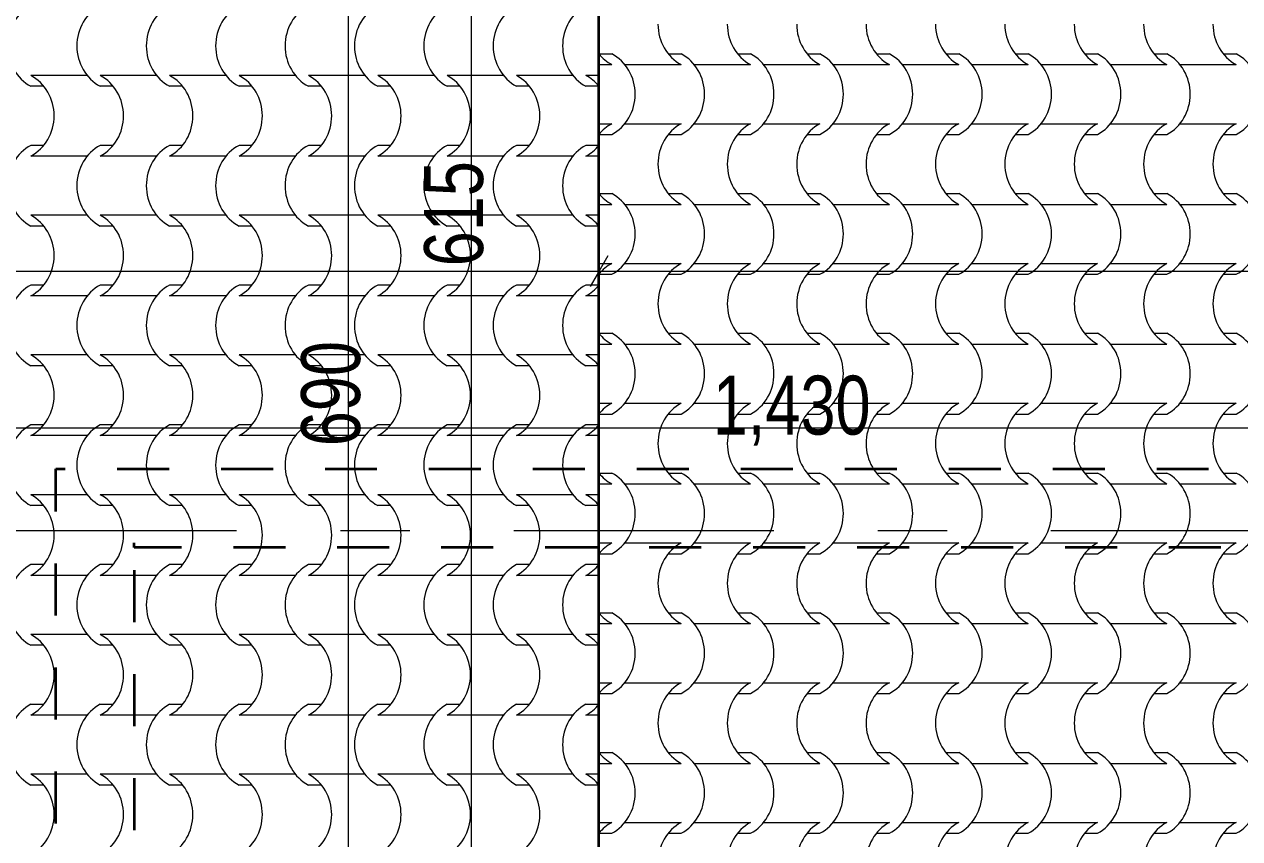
# Model space of a CAD drawing. Header units: millimetres. Extents: x -22688 to 165477, y -34508 to 218425.
# Drawn here: x 59903 to 62378, y 95568 to 97226 of the extents above; entities that cross this region are included whole.
import ezdxf

# ---------------------------------------------------------------- set-up
doc = ezdxf.new("R2010")
doc.units = ezdxf.units.MM
doc.header["$MEASUREMENT"] = 0
doc.set_wipeout_variables(frame=1)
for name, pattern in [('- Двойно прекъснати линии', [1093.611073, 529.166651, -211.666656, 141.111112, -211.666656]), ('- Прекъснати линия', [211.666667, 105.833333, -105.833333]), ('Wipeout_Contour', [1000, 0, -1000])]:
    doc.linetypes.add(name, pattern=pattern)
for name, color, linetype, lineweight in [('1', 8, 'Continuous', 13), ('102', 254, 'Continuous', 15), ('41', 7, 'Continuous', 35), ('85', 252, 'Continuous', 20), ('GROMOBRAN', 5, 'Continuous', 35)]:
    doc.layers.add(name, color=color, linetype=linetype, lineweight=lineweight)
doc.layers.add('65', color=7, linetype='Continuous', lineweight=20, true_color=0x4e4e4e)
doc.styles.add('GENERATED_STYLE_6', font='Cambria Math.ttf')

# ---------------------------------------------------------------- blocks, each defined once
blk = doc.blocks.new('*X785')
at = {"layer": '102', "color": 254, "linetype": 'Continuous', "lineweight": 15}
for p, q in [((186.387, 178.519), (185.241, 178.519)), ((187.533, 178.519), (186.387, 178.519)), ((189.212, 178.519), (188.067, 178.519)), ((190.358, 178.519), (189.212, 178.519)), ((192.038, 178.519), (190.892, 178.519)), ((193.184, 178.519), (192.038, 178.519)), ((194.863, 178.519), (193.717, 178.519)), ((196.009, 178.519), (194.863, 178.519)), ((197.689, 178.519), (196.543, 178.519)), ((198.835, 178.519), (197.689, 178.519)), ((200.514, 178.519), (199.368, 178.519)), ((201.66, 178.519), (200.514, 178.519)), ((203.339, 178.519), (202.194, 178.519)), ((204.485, 178.519), (203.339, 178.519)), ((206.165, 178.519), (205.019, 178.519)), ((207.311, 178.519), (206.165, 178.519)), ((208.371, 178.519), (207.844, 178.519)), ((185.768, 178.079), (185.241, 178.079)), ((188.593, 178.079), (188.067, 178.079)), ((191.419, 178.079), (190.892, 178.079)), ((194.244, 178.079), (193.717, 178.079)), ((197.07, 178.079), (196.543, 178.079)), ((199.895, 178.079), (199.368, 178.079)), ((202.72, 178.079), (202.194, 178.079)), ((205.546, 178.079), (205.019, 178.079)), ((208.371, 178.079), (207.844, 178.079)), ((185.768, 175.675), (185.241, 175.675)), ((186.387, 175.235), (185.241, 175.235)), ((187.533, 175.235), (186.387, 175.235)), ((188.593, 175.675), (188.067, 175.675)), ((189.212, 175.235), (188.067, 175.235)), ((190.358, 175.235), (189.212, 175.235)), ((191.419, 175.675), (190.892, 175.675)), ((192.038, 175.235), (190.892, 175.235)), ((193.184, 175.235), (192.038, 175.235)), ((194.244, 175.675), (193.717, 175.675)), ((194.863, 175.235), (193.717, 175.235)), ((196.009, 175.235), (194.863, 175.235)), ((197.07, 175.675), (196.543, 175.675)), ((197.689, 175.235), (196.543, 175.235)), ((198.835, 175.235), (197.689, 175.235)), ((199.895, 175.675), (199.368, 175.675)), ((200.514, 175.235), (199.368, 175.235)), ((201.66, 175.235), (200.514, 175.235)), ((202.72, 175.675), (202.194, 175.675)), ((203.339, 175.235), (202.194, 175.235)), ((204.485, 175.235), (203.339, 175.235)), ((205.546, 175.675), (205.019, 175.675)), ((206.165, 175.235), (205.019, 175.235)), ((207.311, 175.235), (206.165, 175.235)), ((208.371, 175.675), (207.844, 175.675)), ((208.371, 175.235), (207.844, 175.235)), ((186.387, 172.83), (185.241, 172.83)), ((187.533, 172.83), (186.387, 172.83)), ((189.212, 172.83), (188.067, 172.83)), ((190.358, 172.83), (189.212, 172.83)), ((192.038, 172.83), (190.892, 172.83)), ((193.184, 172.83), (192.038, 172.83)), ((194.863, 172.83), (193.717, 172.83)), ((196.009, 172.83), (194.863, 172.83)), ((197.689, 172.83), (196.543, 172.83)), ((198.835, 172.83), (197.689, 172.83)), ((200.514, 172.83), (199.368, 172.83)), ((201.66, 172.83), (200.514, 172.83)), ((203.339, 172.83), (202.194, 172.83)), ((204.485, 172.83), (203.339, 172.83)), ((206.165, 172.83), (205.019, 172.83)), ((207.311, 172.83), (206.165, 172.83)), ((208.371, 172.83), (207.844, 172.83)), ((185.768, 172.39), (185.241, 172.39)), ((188.593, 172.39), (188.067, 172.39)), ((191.419, 172.39), (190.892, 172.39)), ((194.244, 172.39), (193.717, 172.39)), ((197.07, 172.39), (196.543, 172.39)), ((199.895, 172.39), (199.368, 172.39)), ((202.72, 172.39), (202.194, 172.39)), ((205.546, 172.39), (205.019, 172.39)), ((208.371, 172.39), (207.844, 172.39)), ((185.768, 169.985), (185.241, 169.985)), ((188.593, 169.985), (188.067, 169.985)), ((191.419, 169.985), (190.892, 169.985)), ((194.244, 169.985), (193.717, 169.985)), ((197.07, 169.985), (196.543, 169.985)), ((199.895, 169.985), (199.368, 169.985)), ((202.72, 169.985), (202.194, 169.985)), ((205.546, 169.985), (205.019, 169.985)), ((208.371, 169.985), (207.844, 169.985)), ((186.387, 169.545), (185.241, 169.545)), ((187.533, 169.545), (186.387, 169.545)), ((189.212, 169.545), (188.067, 169.545)), ((190.358, 169.545), (189.212, 169.545)), ((192.038, 169.545), (190.892, 169.545)), ((193.184, 169.545), (192.038, 169.545)), ((194.863, 169.545), (193.717, 169.545)), ((196.009, 169.545), (194.863, 169.545)), ((197.689, 169.545), (196.543, 169.545)), ((198.835, 169.545), (197.689, 169.545)), ((200.514, 169.545), (199.368, 169.545)), ((201.66, 169.545), (200.514, 169.545)), ((203.339, 169.545), (202.194, 169.545)), ((204.485, 169.545), (203.339, 169.545)), ((206.165, 169.545), (205.019, 169.545)), ((207.311, 169.545), (206.165, 169.545)), ((208.371, 169.545), (207.844, 169.545)), ((186.387, 167.14), (185.241, 167.14)), ((187.533, 167.14), (186.387, 167.14)), ((189.212, 167.14), (188.067, 167.14)), ((190.358, 167.14), (189.212, 167.14)), ((192.038, 167.14), (190.892, 167.14)), ((193.184, 167.14), (192.038, 167.14)), ((194.863, 167.14), (193.717, 167.14)), ((196.009, 167.14), (194.863, 167.14)), ((197.689, 167.14), (196.543, 167.14)), ((198.835, 167.14), (197.689, 167.14)), ((200.514, 167.14), (199.368, 167.14)), ((201.66, 167.14), (200.514, 167.14)), ((203.339, 167.14), (202.194, 167.14)), ((204.485, 167.14), (203.339, 167.14)), ((206.165, 167.14), (205.019, 167.14)), ((207.311, 167.14), (206.165, 167.14)), ((208.371, 167.14), (207.844, 167.14)), ((185.768, 166.7), (185.241, 166.7)), ((188.593, 166.7), (188.067, 166.7)), ((191.419, 166.7), (190.892, 166.7)), ((194.244, 166.7), (193.717, 166.7)), ((197.07, 166.7), (196.543, 166.7)), ((199.895, 166.7), (199.368, 166.7)), ((202.72, 166.7), (202.194, 166.7)), ((205.546, 166.7), (205.019, 166.7)), ((208.371, 166.7), (207.844, 166.7)), ((185.768, 164.295), (185.241, 164.295)), ((186.387, 163.855), (185.241, 163.855)), ((187.533, 163.855), (186.387, 163.855)), ((188.593, 164.295), (188.067, 164.295)), ((189.212, 163.855), (188.067, 163.855)), ((190.358, 163.855), (189.212, 163.855)), ((191.419, 164.295), (190.892, 164.295)), ((192.038, 163.855), (190.892, 163.855)), ((193.184, 163.855), (192.038, 163.855)), ((194.244, 164.295), (193.717, 164.295)), ((194.863, 163.855), (193.717, 163.855)), ((196.009, 163.855), (194.863, 163.855)), ((197.07, 164.295), (196.543, 164.295)), ((197.689, 163.855), (196.543, 163.855)), ((198.835, 163.855), (197.689, 163.855)), ((199.895, 164.295), (199.368, 164.295)), ((200.514, 163.855), (199.368, 163.855)), ((201.66, 163.855), (200.514, 163.855)), ((202.72, 164.295), (202.194, 164.295)), ((203.339, 163.855), (202.194, 163.855)), ((204.485, 163.855), (203.339, 163.855)), ((205.546, 164.295), (205.019, 164.295)), ((206.165, 163.855), (205.019, 163.855)), ((207.311, 163.855), (206.165, 163.855)), ((208.371, 164.295), (207.844, 164.295)), ((208.371, 163.855), (207.844, 163.855)), ((186.387, 161.451), (185.241, 161.451)), ((187.533, 161.451), (186.387, 161.451)), ((189.212, 161.451), (188.067, 161.451)), ((190.358, 161.451), (189.212, 161.451)), ((192.038, 161.451), (190.892, 161.451)), ((193.184, 161.451), (192.038, 161.451)), ((194.863, 161.451), (193.717, 161.451)), ((196.009, 161.451), (194.863, 161.451)), ((197.689, 161.451), (196.543, 161.451)), ((198.835, 161.451), (197.689, 161.451)), ((200.514, 161.451), (199.368, 161.451)), ((201.66, 161.451), (200.514, 161.451)), ((203.339, 161.451), (202.194, 161.451)), ((204.485, 161.451), (203.339, 161.451)), ((206.165, 161.451), (205.019, 161.451)), ((207.311, 161.451), (206.165, 161.451)), ((208.371, 161.451), (207.844, 161.451)), ((185.768, 161.011), (185.241, 161.011)), ((188.593, 161.011), (188.067, 161.011)), ((191.419, 161.011), (190.892, 161.011)), ((194.244, 161.011), (193.717, 161.011)), ((197.07, 161.011), (196.543, 161.011)), ((199.895, 161.011), (199.368, 161.011)), ((202.72, 161.011), (202.194, 161.011)), ((205.546, 161.011), (205.019, 161.011)), ((208.371, 161.011), (207.844, 161.011)), ((185.768, 158.606), (185.241, 158.606)), ((188.593, 158.606), (188.067, 158.606)), ((191.419, 158.606), (190.892, 158.606)), ((194.244, 158.606), (193.717, 158.606)), ((197.07, 158.606), (196.543, 158.606)), ((199.895, 158.606), (199.368, 158.606)), ((202.72, 158.606), (202.194, 158.606)), ((205.546, 158.606), (205.019, 158.606)), ((208.371, 158.606), (207.844, 158.606)), ((186.387, 158.166), (185.241, 158.166)), ((187.533, 158.166), (186.387, 158.166)), ((189.212, 158.166), (188.067, 158.166)), ((190.358, 158.166), (189.212, 158.166)), ((192.038, 158.166), (190.892, 158.166)), ((193.184, 158.166), (192.038, 158.166)), ((194.863, 158.166), (193.717, 158.166)), ((196.009, 158.166), (194.863, 158.166)), ((197.689, 158.166), (196.543, 158.166)), ((198.835, 158.166), (197.689, 158.166)), ((200.514, 158.166), (199.368, 158.166)), ((201.66, 158.166), (200.514, 158.166)), ((203.339, 158.166), (202.194, 158.166)), ((204.485, 158.166), (203.339, 158.166)), ((206.165, 158.166), (205.019, 158.166)), ((207.311, 158.166), (206.165, 158.166)), ((208.371, 158.166), (207.844, 158.166)), ((186.387, 155.761), (185.241, 155.761)), ((187.533, 155.761), (186.387, 155.761)), ((189.212, 155.761), (188.067, 155.761)), ((190.358, 155.761), (189.212, 155.761)), ((192.038, 155.761), (190.892, 155.761)), ((193.184, 155.761), (192.038, 155.761)), ((194.863, 155.761), (193.717, 155.761)), ((196.009, 155.761), (194.863, 155.761)), ((197.689, 155.761), (196.543, 155.761)), ((198.835, 155.761), (197.689, 155.761)), ((200.514, 155.761), (199.368, 155.761)), ((201.66, 155.761), (200.514, 155.761)), ((203.339, 155.761), (202.194, 155.761)), ((204.485, 155.761), (203.339, 155.761)), ((206.165, 155.761), (205.019, 155.761)), ((207.311, 155.761), (206.165, 155.761)), ((208.371, 155.761), (207.844, 155.761)), ((185.768, 155.321), (185.241, 155.321)), ((188.593, 155.321), (188.067, 155.321)), ((191.419, 155.321), (190.892, 155.321)), ((194.244, 155.321), (193.717, 155.321)), ((197.07, 155.321), (196.543, 155.321)), ((199.895, 155.321), (199.368, 155.321)), ((202.72, 155.321), (202.194, 155.321)), ((205.546, 155.321), (205.019, 155.321)), ((208.371, 155.321), (207.844, 155.321)), ((185.768, 152.916), (185.241, 152.916)), ((186.387, 152.476), (185.241, 152.476)), ((187.533, 152.476), (186.387, 152.476)), ((188.593, 152.916), (188.067, 152.916)), ((189.212, 152.476), (188.067, 152.476)), ((190.358, 152.476), (189.212, 152.476)), ((191.419, 152.916), (190.892, 152.916)), ((192.038, 152.476), (190.892, 152.476)), ((193.184, 152.476), (192.038, 152.476)), ((194.244, 152.916), (193.717, 152.916)), ((194.863, 152.476), (193.717, 152.476)), ((196.009, 152.476), (194.863, 152.476)), ((197.07, 152.916), (196.543, 152.916)), ((197.689, 152.476), (196.543, 152.476)), ((198.835, 152.476), (197.689, 152.476)), ((199.895, 152.916), (199.368, 152.916)), ((200.514, 152.476), (199.368, 152.476)), ((201.66, 152.476), (200.514, 152.476)), ((202.72, 152.916), (202.194, 152.916)), ((203.339, 152.476), (202.194, 152.476)), ((204.485, 152.476), (203.339, 152.476)), ((205.546, 152.916), (205.019, 152.916)), ((206.165, 152.476), (205.019, 152.476)), ((207.311, 152.476), (206.165, 152.476)), ((208.371, 152.916), (207.844, 152.916)), ((208.371, 152.476), (207.844, 152.476)), ((186.387, 150.071), (185.241, 150.071)), ((187.533, 150.071), (186.387, 150.071)), ((189.212, 150.071), (188.067, 150.071)), ((190.358, 150.071), (189.212, 150.071)), ((192.038, 150.071), (190.892, 150.071)), ((193.184, 150.071), (192.038, 150.071)), ((194.863, 150.071), (193.717, 150.071)), ((196.009, 150.071), (194.863, 150.071)), ((197.689, 150.071), (196.543, 150.071)), ((198.835, 150.071), (197.689, 150.071)), ((200.514, 150.071), (199.368, 150.071)), ((201.66, 150.071), (200.514, 150.071)), ((203.339, 150.071), (202.194, 150.071)), ((204.485, 150.071), (203.339, 150.071)), ((206.165, 150.071), (205.019, 150.071)), ((207.311, 150.071), (206.165, 150.071)), ((208.371, 150.071), (207.844, 150.071)), ((185.768, 149.631), (185.241, 149.631)), ((188.593, 149.631), (188.067, 149.631)), ((191.419, 149.631), (190.892, 149.631)), ((194.244, 149.631), (193.717, 149.631)), ((197.07, 149.631), (196.543, 149.631)), ((199.895, 149.631), (199.368, 149.631)), ((202.72, 149.631), (202.194, 149.631)), ((205.546, 149.631), (205.019, 149.631)), ((208.371, 149.631), (207.844, 149.631))]:
    blk.add_line(p, q, dxfattribs=at)
for centre, major_axis, start_param, end_param in [((186.018, 179.722), (0, 1.839), 0.466079, 2.675513), ((188.843, 179.722), (0, 1.839), 0.466079, 2.675513), ((191.668, 179.722), (0, 1.839), 0.466079, 2.675513), ((194.494, 179.722), (0, 1.839), 0.466079, 2.675513), ((197.319, 179.722), (0, 1.839), 0.466079, 2.675513), ((200.145, 179.722), (0, 1.839), 0.466079, 2.675513), ((202.97, 179.722), (0, 1.839), 0.466079, 2.675513), ((205.795, 179.722), (0, 1.839), 0.466079, 2.675513), ((208.621, 179.722), (0, 1.839), 0.466079, 2.675513), ((184.453, 176.872), (0, 1.849), 4.715365, 5.812147), ((187.278, 176.872), (0, 1.849), 4.715365, 5.812147), ((190.103, 176.872), (0, 1.849), 4.715365, 5.812147), ((192.929, 176.872), (0, 1.849), 4.715365, 5.812147), ((195.754, 176.872), (0, 1.849), 4.715365, 5.812147), ((198.58, 176.872), (0, 1.849), 4.715365, 5.812147), ((201.405, 176.872), (0, 1.849), 4.715365, 5.812147), ((204.23, 176.872), (0, 1.849), 4.715365, 5.812147), ((207.056, 176.872), (0, 1.849), 5.424446, 5.812147), ((184.453, 176.883), (0, 1.849), 3.612631, 4.709413), ((187.278, 176.883), (0, 1.849), 3.612631, 4.709413), ((190.103, 176.883), (0, 1.849), 3.612631, 4.709413), ((192.929, 176.883), (0, 1.849), 3.612631, 4.709413), ((195.754, 176.883), (0, 1.849), 3.612631, 4.709413), ((198.58, 176.883), (0, 1.849), 3.612631, 4.709413), ((201.405, 176.883), (0, 1.849), 3.612631, 4.709413), ((204.23, 176.883), (0, 1.849), 3.612631, 4.709413), ((186.018, 174.032), (0, 1.839), 0.466079, 2.675513), ((188.843, 174.032), (0, 1.839), 0.466079, 2.675513), ((191.668, 174.032), (0, 1.839), 0.466079, 2.675513), ((194.494, 174.032), (0, 1.839), 0.466079, 2.675513), ((197.319, 174.032), (0, 1.839), 0.466079, 2.675513), ((200.145, 174.032), (0, 1.839), 0.466079, 2.675513), ((202.97, 174.032), (0, 1.839), 0.466079, 2.675513), ((205.795, 174.032), (0, 1.839), 0.466079, 2.675513), ((208.621, 174.032), (0, 1.839), 0.466079, 2.675513), ((207.056, 176.883), (0, 1.849), 3.612631, 4.000333), ((184.453, 171.182), (0, 1.849), 4.715365, 5.812147), ((187.278, 171.182), (0, 1.849), 4.715365, 5.812147), ((190.103, 171.182), (0, 1.849), 4.715365, 5.812147), ((192.929, 171.182), (0, 1.849), 4.715365, 5.812147), ((195.754, 171.182), (0, 1.849), 4.715365, 5.812147), ((198.58, 171.182), (0, 1.849), 4.715365, 5.812147), ((201.405, 171.182), (0, 1.849), 4.715365, 5.812147), ((204.23, 171.182), (0, 1.849), 4.715365, 5.812147), ((207.056, 171.182), (0, 1.849), 5.424445, 5.812147), ((184.453, 171.193), (0, 1.849), 3.612631, 4.709413), ((187.278, 171.193), (0, 1.849), 3.612631, 4.709413), ((190.103, 171.193), (0, 1.849), 3.612631, 4.709413), ((192.929, 171.193), (0, 1.849), 3.612631, 4.709413), ((195.754, 171.193), (0, 1.849), 3.612631, 4.709413), ((198.58, 171.193), (0, 1.849), 3.612631, 4.709413), ((201.405, 171.193), (0, 1.849), 3.612631, 4.709413), ((204.23, 171.193), (0, 1.849), 3.612631, 4.709413), ((186.018, 168.343), (0, 1.839), 0.466079, 2.675513), ((188.843, 168.343), (0, 1.839), 0.466079, 2.675513), ((191.668, 168.343), (0, 1.839), 0.466079, 2.675513), ((194.494, 168.343), (0, 1.839), 0.466079, 2.675513), ((197.319, 168.343), (0, 1.839), 0.466079, 2.675513), ((200.145, 168.343), (0, 1.839), 0.466079, 2.675513), ((202.97, 168.343), (0, 1.839), 0.466079, 2.675513), ((205.795, 168.343), (0, 1.839), 0.466079, 2.675513), ((208.621, 168.343), (0, 1.839), 0.466079, 2.675513), ((207.056, 171.193), (0, 1.849), 3.612631, 4.000334), ((184.453, 165.492), (0, 1.849), 4.715365, 5.812147), ((187.278, 165.492), (0, 1.849), 4.715365, 5.812147), ((190.103, 165.492), (0, 1.849), 4.715365, 5.812147), ((192.929, 165.492), (0, 1.849), 4.715365, 5.812147), ((195.754, 165.492), (0, 1.849), 4.715365, 5.812147), ((198.58, 165.492), (0, 1.849), 4.715365, 5.812147), ((201.405, 165.492), (0, 1.849), 4.715365, 5.812147), ((204.23, 165.492), (0, 1.849), 4.715365, 5.812147), ((207.056, 165.492), (0, 1.849), 5.424444, 5.812147), ((184.453, 165.503), (0, 1.849), 3.612631, 4.709413), ((187.278, 165.503), (0, 1.849), 3.612631, 4.709413), ((190.103, 165.503), (0, 1.849), 3.612631, 4.709413), ((192.929, 165.503), (0, 1.849), 3.612631, 4.709413), ((195.754, 165.503), (0, 1.849), 3.612631, 4.709413), ((198.58, 165.503), (0, 1.849), 3.612631, 4.709413), ((201.405, 165.503), (0, 1.849), 3.612631, 4.709413), ((204.23, 165.503), (0, 1.849), 3.612631, 4.709413), ((186.018, 162.653), (0, 1.839), 0.466079, 2.675513), ((188.843, 162.653), (0, 1.839), 0.466079, 2.675513), ((191.668, 162.653), (0, 1.839), 0.466079, 2.675513), ((194.494, 162.653), (0, 1.839), 0.466079, 2.675513), ((197.319, 162.653), (0, 1.839), 0.466079, 2.675513), ((200.145, 162.653), (0, 1.839), 0.466079, 2.675513), ((202.97, 162.653), (0, 1.839), 0.466079, 2.675513), ((205.795, 162.653), (0, 1.839), 0.466079, 2.675513), ((208.621, 162.653), (0, 1.839), 0.466079, 2.675513), ((207.056, 165.503), (0, 1.849), 3.612631, 4.000334), ((184.453, 159.803), (0, 1.849), 4.715365, 5.812147), ((187.278, 159.803), (0, 1.849), 4.715365, 5.812147), ((190.103, 159.803), (0, 1.849), 4.715365, 5.812147), ((192.929, 159.803), (0, 1.849), 4.715365, 5.812147), ((195.754, 159.803), (0, 1.849), 4.715365, 5.812147), ((198.58, 159.803), (0, 1.849), 4.715365, 5.812147), ((201.405, 159.803), (0, 1.849), 4.715365, 5.812147), ((204.23, 159.803), (0, 1.849), 4.715365, 5.812147), ((207.056, 159.803), (0, 1.849), 5.424443, 5.812147), ((184.453, 159.814), (0, 1.849), 3.612631, 4.709413), ((187.278, 159.814), (0, 1.849), 3.612631, 4.709413), ((190.103, 159.814), (0, 1.849), 3.612631, 4.709413), ((192.929, 159.814), (0, 1.849), 3.612631, 4.709413), ((195.754, 159.814), (0, 1.849), 3.612631, 4.709413), ((198.58, 159.814), (0, 1.849), 3.612631, 4.709413), ((201.405, 159.814), (0, 1.849), 3.612631, 4.709413), ((204.23, 159.814), (0, 1.849), 3.612631, 4.709413), ((186.018, 156.963), (0, 1.839), 0.466079, 2.675513), ((188.843, 156.963), (0, 1.839), 0.466079, 2.675513), ((191.668, 156.963), (0, 1.839), 0.466079, 2.675513), ((194.494, 156.963), (0, 1.839), 0.466079, 2.675513), ((197.319, 156.963), (0, 1.839), 0.466079, 2.675513), ((200.145, 156.963), (0, 1.839), 0.466079, 2.675513), ((202.97, 156.963), (0, 1.839), 0.466079, 2.675513), ((205.795, 156.963), (0, 1.839), 0.466079, 2.675513), ((208.621, 156.963), (0, 1.839), 0.466079, 2.675513), ((207.056, 159.814), (0, 1.849), 3.612631, 4.000335), ((184.453, 154.113), (0, 1.849), 4.715365, 5.812147), ((187.278, 154.113), (0, 1.849), 4.715365, 5.812147), ((190.103, 154.113), (0, 1.849), 4.715365, 5.812147), ((192.929, 154.113), (0, 1.849), 4.715365, 5.812147), ((195.754, 154.113), (0, 1.849), 4.715365, 5.812147), ((198.58, 154.113), (0, 1.849), 4.715365, 5.812147), ((201.405, 154.113), (0, 1.849), 4.715365, 5.812147), ((204.23, 154.113), (0, 1.849), 4.715365, 5.812147), ((207.056, 154.113), (0, 1.849), 5.424442, 5.812147), ((184.453, 154.124), (0, 1.849), 3.612631, 4.709413), ((187.278, 154.124), (0, 1.849), 3.612631, 4.709413), ((190.103, 154.124), (0, 1.849), 3.612631, 4.709413), ((192.929, 154.124), (0, 1.849), 3.612631, 4.709413), ((195.754, 154.124), (0, 1.849), 3.612631, 4.709413), ((198.58, 154.124), (0, 1.849), 3.612631, 4.709413), ((201.405, 154.124), (0, 1.849), 3.612631, 4.709413), ((204.23, 154.124), (0, 1.849), 3.612631, 4.709413), ((186.018, 151.274), (0, 1.839), 0.466079, 2.675513), ((188.843, 151.274), (0, 1.839), 0.466079, 2.675513), ((191.668, 151.274), (0, 1.839), 0.466079, 2.675513), ((194.494, 151.274), (0, 1.839), 0.466079, 2.675513), ((197.319, 151.274), (0, 1.839), 0.466079, 2.675513), ((200.145, 151.274), (0, 1.839), 0.466079, 2.675513), ((202.97, 151.274), (0, 1.839), 0.466079, 2.675513), ((205.795, 151.274), (0, 1.839), 0.466079, 2.675513), ((208.621, 151.274), (0, 1.839), 0.466079, 2.675513), ((207.056, 154.124), (0, 1.849), 3.612631, 4.000336), ((184.453, 148.424), (0, 1.849), 4.715365, 5.812147), ((187.278, 148.424), (0, 1.849), 4.715365, 5.812147), ((190.103, 148.424), (0, 1.849), 4.715365, 5.812147), ((192.929, 148.424), (0, 1.849), 4.715365, 5.812147), ((195.754, 148.424), (0, 1.849), 4.715365, 5.812147), ((198.58, 148.424), (0, 1.849), 4.715365, 5.812147), ((201.405, 148.424), (0, 1.849), 4.715365, 5.812147), ((204.23, 148.424), (0, 1.849), 4.715365, 5.812147), ((207.056, 148.424), (0, 1.849), 5.424441, 5.812147), ((184.453, 148.435), (0, 1.849), 3.612631, 4.709413), ((187.278, 148.435), (0, 1.849), 3.612631, 4.709413), ((190.103, 148.435), (0, 1.849), 3.612631, 4.709413), ((192.929, 148.435), (0, 1.849), 3.612631, 4.709413), ((195.754, 148.435), (0, 1.849), 3.612631, 4.709413), ((198.58, 148.435), (0, 1.849), 3.612631, 4.709413), ((201.405, 148.435), (0, 1.849), 3.612631, 4.709413), ((204.23, 148.435), (0, 1.849), 3.612631, 4.709413)]:
    blk.add_ellipse(centre, major_axis=major_axis, ratio=0.939693, start_param=start_param, end_param=end_param, dxfattribs=at)
blk = doc.blocks.new('*X786')
at = {"layer": '102', "color": 254, "linetype": 'Continuous', "lineweight": 15}
for p, q in [((208.371, 179.4), (208.898, 179.4)), ((211.197, 179.4), (211.724, 179.4)), ((214.022, 179.4), (214.549, 179.4)), ((216.848, 179.4), (217.374, 179.4)), ((219.673, 179.4), (220.2, 179.4)), ((222.498, 179.4), (223.025, 179.4)), ((225.324, 179.4), (225.851, 179.4)), ((228.149, 179.4), (228.676, 179.4)), ((230.975, 179.4), (231.501, 179.4)), ((233.8, 179.4), (234.327, 179.4)), ((208.371, 178.96), (208.898, 178.96)), ((209.432, 178.96), (210.578, 178.96)), ((210.578, 178.96), (211.724, 178.96)), ((212.257, 178.96), (213.403, 178.96)), ((213.403, 178.96), (214.549, 178.96)), ((215.083, 178.96), (216.229, 178.96)), ((216.229, 178.96), (217.374, 178.96)), ((217.908, 178.96), (219.054, 178.96)), ((219.054, 178.96), (220.2, 178.96)), ((220.734, 178.96), (221.879, 178.96)), ((221.879, 178.96), (223.025, 178.96)), ((223.559, 178.96), (224.705, 178.96)), ((224.705, 178.96), (225.851, 178.96)), ((226.384, 178.96), (227.53, 178.96)), ((227.53, 178.96), (228.676, 178.96)), ((229.21, 178.96), (230.356, 178.96)), ((230.356, 178.96), (231.501, 178.96)), ((232.035, 178.96), (233.181, 178.96)), ((233.181, 178.96), (234.327, 178.96)), ((208.371, 176.556), (208.898, 176.556)), ((209.432, 176.556), (210.578, 176.556)), ((210.578, 176.556), (211.724, 176.556)), ((212.257, 176.556), (213.403, 176.556)), ((213.403, 176.556), (214.549, 176.556)), ((215.083, 176.556), (216.229, 176.556)), ((216.229, 176.556), (217.374, 176.556)), ((217.908, 176.556), (219.054, 176.556)), ((219.054, 176.556), (220.2, 176.556)), ((220.734, 176.556), (221.879, 176.556)), ((221.879, 176.556), (223.025, 176.556)), ((223.559, 176.556), (224.705, 176.556)), ((224.705, 176.556), (225.851, 176.556)), ((226.384, 176.556), (227.53, 176.556)), ((227.53, 176.556), (228.676, 176.556)), ((229.21, 176.556), (230.356, 176.556)), ((230.356, 176.556), (231.501, 176.556)), ((232.035, 176.556), (233.181, 176.556)), ((233.181, 176.556), (234.327, 176.556)), ((208.371, 176.116), (208.898, 176.116)), ((211.197, 176.116), (211.724, 176.116)), ((214.022, 176.116), (214.549, 176.116)), ((216.848, 176.116), (217.374, 176.116)), ((219.673, 176.116), (220.2, 176.116)), ((222.498, 176.116), (223.025, 176.116)), ((225.324, 176.116), (225.851, 176.116)), ((228.149, 176.116), (228.676, 176.116)), ((230.975, 176.116), (231.501, 176.116)), ((233.8, 176.116), (234.327, 176.116)), ((208.371, 173.711), (208.898, 173.711)), ((208.371, 173.271), (208.898, 173.271)), ((209.432, 173.271), (210.578, 173.271)), ((210.578, 173.271), (211.724, 173.271)), ((211.197, 173.711), (211.724, 173.711)), ((212.257, 173.271), (213.403, 173.271)), ((213.403, 173.271), (214.549, 173.271)), ((214.022, 173.711), (214.549, 173.711)), ((215.083, 173.271), (216.229, 173.271)), ((216.229, 173.271), (217.374, 173.271)), ((216.848, 173.711), (217.374, 173.711)), ((217.908, 173.271), (219.054, 173.271)), ((219.054, 173.271), (220.2, 173.271)), ((219.673, 173.711), (220.2, 173.711)), ((220.734, 173.271), (221.879, 173.271)), ((221.879, 173.271), (223.025, 173.271)), ((222.498, 173.711), (223.025, 173.711)), ((223.559, 173.271), (224.705, 173.271)), ((224.705, 173.271), (225.851, 173.271)), ((225.324, 173.711), (225.851, 173.711)), ((226.384, 173.271), (227.53, 173.271)), ((227.53, 173.271), (228.676, 173.271)), ((228.149, 173.711), (228.676, 173.711)), ((229.21, 173.271), (230.356, 173.271)), ((230.356, 173.271), (231.501, 173.271)), ((230.975, 173.711), (231.501, 173.711)), ((232.035, 173.271), (233.181, 173.271)), ((233.181, 173.271), (234.327, 173.271)), ((233.8, 173.711), (234.327, 173.711)), ((208.371, 170.866), (208.898, 170.866)), ((209.432, 170.866), (210.578, 170.866)), ((210.578, 170.866), (211.724, 170.866)), ((212.257, 170.866), (213.403, 170.866)), ((213.403, 170.866), (214.549, 170.866)), ((215.083, 170.866), (216.229, 170.866)), ((216.229, 170.866), (217.374, 170.866)), ((217.908, 170.866), (219.054, 170.866)), ((219.054, 170.866), (220.2, 170.866)), ((220.734, 170.866), (221.879, 170.866)), ((221.879, 170.866), (223.025, 170.866)), ((223.559, 170.866), (224.705, 170.866)), ((224.705, 170.866), (225.851, 170.866)), ((226.384, 170.866), (227.53, 170.866)), ((227.53, 170.866), (228.676, 170.866)), ((229.21, 170.866), (230.356, 170.866)), ((230.356, 170.866), (231.501, 170.866)), ((232.035, 170.866), (233.181, 170.866)), ((233.181, 170.866), (234.327, 170.866)), ((208.371, 170.426), (208.898, 170.426)), ((211.197, 170.426), (211.724, 170.426)), ((214.022, 170.426), (214.549, 170.426)), ((216.848, 170.426), (217.374, 170.426)), ((219.673, 170.426), (220.2, 170.426)), ((222.498, 170.426), (223.025, 170.426)), ((225.324, 170.426), (225.851, 170.426)), ((228.149, 170.426), (228.676, 170.426)), ((230.975, 170.426), (231.501, 170.426)), ((233.8, 170.426), (234.327, 170.426)), ((208.371, 168.021), (208.898, 168.021)), ((211.197, 168.021), (211.724, 168.021)), ((214.022, 168.021), (214.549, 168.021)), ((216.848, 168.021), (217.374, 168.021)), ((219.673, 168.021), (220.2, 168.021)), ((222.498, 168.021), (223.025, 168.021)), ((225.324, 168.021), (225.851, 168.021)), ((228.149, 168.021), (228.676, 168.021)), ((230.975, 168.021), (231.501, 168.021)), ((233.8, 168.021), (234.327, 168.021)), ((208.371, 167.581), (208.898, 167.581)), ((209.432, 167.581), (210.578, 167.581)), ((210.578, 167.581), (211.724, 167.581)), ((212.257, 167.581), (213.403, 167.581)), ((213.403, 167.581), (214.549, 167.581)), ((215.083, 167.581), (216.229, 167.581)), ((216.229, 167.581), (217.374, 167.581)), ((217.908, 167.581), (219.054, 167.581)), ((219.054, 167.581), (220.2, 167.581)), ((220.734, 167.581), (221.879, 167.581)), ((221.879, 167.581), (223.025, 167.581)), ((223.559, 167.581), (224.705, 167.581)), ((224.705, 167.581), (225.851, 167.581)), ((226.384, 167.581), (227.53, 167.581)), ((227.53, 167.581), (228.676, 167.581)), ((229.21, 167.581), (230.356, 167.581)), ((230.356, 167.581), (231.501, 167.581)), ((232.035, 167.581), (233.181, 167.581)), ((233.181, 167.581), (234.327, 167.581)), ((208.371, 165.176), (208.898, 165.176)), ((209.432, 165.176), (210.578, 165.176)), ((210.578, 165.176), (211.724, 165.176)), ((212.257, 165.176), (213.403, 165.176)), ((213.403, 165.176), (214.549, 165.176)), ((215.083, 165.176), (216.229, 165.176)), ((216.229, 165.176), (217.374, 165.176)), ((217.908, 165.176), (219.054, 165.176)), ((219.054, 165.176), (220.2, 165.176)), ((220.734, 165.176), (221.879, 165.176)), ((221.879, 165.176), (223.025, 165.176)), ((223.559, 165.176), (224.705, 165.176)), ((224.705, 165.176), (225.851, 165.176)), ((226.384, 165.176), (227.53, 165.176)), ((227.53, 165.176), (228.676, 165.176)), ((229.21, 165.176), (230.356, 165.176)), ((230.356, 165.176), (231.501, 165.176)), ((232.035, 165.176), (233.181, 165.176)), ((233.181, 165.176), (234.327, 165.176)), ((208.371, 164.736), (208.898, 164.736)), ((211.197, 164.736), (211.724, 164.736)), ((214.022, 164.736), (214.549, 164.736)), ((216.848, 164.736), (217.374, 164.736)), ((219.673, 164.736), (220.2, 164.736)), ((222.498, 164.736), (223.025, 164.736)), ((225.324, 164.736), (225.851, 164.736)), ((228.149, 164.736), (228.676, 164.736)), ((230.975, 164.736), (231.501, 164.736)), ((233.8, 164.736), (234.327, 164.736)), ((208.371, 162.332), (208.898, 162.332)), ((208.371, 161.892), (208.898, 161.892)), ((209.432, 161.892), (210.578, 161.892)), ((210.578, 161.892), (211.724, 161.892)), ((211.197, 162.332), (211.724, 162.332)), ((212.257, 161.892), (213.403, 161.892)), ((213.403, 161.892), (214.549, 161.892)), ((214.022, 162.332), (214.549, 162.332)), ((215.083, 161.892), (216.229, 161.892)), ((216.229, 161.892), (217.374, 161.892)), ((216.848, 162.332), (217.374, 162.332)), ((217.908, 161.892), (219.054, 161.892)), ((219.054, 161.892), (220.2, 161.892)), ((219.673, 162.332), (220.2, 162.332)), ((220.734, 161.892), (221.879, 161.892)), ((221.879, 161.892), (223.025, 161.892)), ((222.498, 162.332), (223.025, 162.332)), ((223.559, 161.892), (224.705, 161.892)), ((224.705, 161.892), (225.851, 161.892)), ((225.324, 162.332), (225.851, 162.332)), ((226.384, 161.892), (227.53, 161.892)), ((227.53, 161.892), (228.676, 161.892)), ((228.149, 162.332), (228.676, 162.332)), ((229.21, 161.892), (230.356, 161.892)), ((230.356, 161.892), (231.501, 161.892)), ((230.975, 162.332), (231.501, 162.332)), ((232.035, 161.892), (233.181, 161.892)), ((233.181, 161.892), (234.327, 161.892)), ((233.8, 162.332), (234.327, 162.332)), ((208.371, 159.487), (208.898, 159.487)), ((209.432, 159.487), (210.578, 159.487)), ((210.578, 159.487), (211.724, 159.487)), ((212.257, 159.487), (213.403, 159.487)), ((213.403, 159.487), (214.549, 159.487)), ((215.083, 159.487), (216.229, 159.487)), ((216.229, 159.487), (217.374, 159.487)), ((217.908, 159.487), (219.054, 159.487)), ((219.054, 159.487), (220.2, 159.487)), ((220.734, 159.487), (221.879, 159.487)), ((221.879, 159.487), (223.025, 159.487)), ((223.559, 159.487), (224.705, 159.487)), ((224.705, 159.487), (225.851, 159.487)), ((226.384, 159.487), (227.53, 159.487)), ((227.53, 159.487), (228.676, 159.487)), ((229.21, 159.487), (230.356, 159.487)), ((230.356, 159.487), (231.501, 159.487)), ((232.035, 159.487), (233.181, 159.487)), ((233.181, 159.487), (234.327, 159.487)), ((208.371, 159.047), (208.898, 159.047)), ((211.197, 159.047), (211.724, 159.047)), ((214.022, 159.047), (214.549, 159.047)), ((216.848, 159.047), (217.374, 159.047)), ((219.673, 159.047), (220.2, 159.047)), ((222.498, 159.047), (223.025, 159.047)), ((225.324, 159.047), (225.851, 159.047)), ((228.149, 159.047), (228.676, 159.047)), ((230.975, 159.047), (231.501, 159.047)), ((233.8, 159.047), (234.327, 159.047)), ((208.371, 156.642), (208.898, 156.642)), ((211.197, 156.642), (211.724, 156.642)), ((214.022, 156.642), (214.549, 156.642)), ((216.848, 156.642), (217.374, 156.642)), ((219.673, 156.642), (220.2, 156.642)), ((222.498, 156.642), (223.025, 156.642)), ((225.324, 156.642), (225.851, 156.642)), ((228.149, 156.642), (228.676, 156.642)), ((230.975, 156.642), (231.501, 156.642)), ((233.8, 156.642), (234.327, 156.642)), ((208.371, 156.202), (208.898, 156.202)), ((209.432, 156.202), (210.578, 156.202)), ((210.578, 156.202), (211.724, 156.202)), ((212.257, 156.202), (213.403, 156.202)), ((213.403, 156.202), (214.549, 156.202)), ((215.083, 156.202), (216.229, 156.202)), ((216.229, 156.202), (217.374, 156.202)), ((217.908, 156.202), (219.054, 156.202)), ((219.054, 156.202), (220.2, 156.202)), ((220.734, 156.202), (221.879, 156.202)), ((221.879, 156.202), (223.025, 156.202)), ((223.559, 156.202), (224.705, 156.202)), ((224.705, 156.202), (225.851, 156.202)), ((226.384, 156.202), (227.53, 156.202)), ((227.53, 156.202), (228.676, 156.202)), ((229.21, 156.202), (230.356, 156.202)), ((230.356, 156.202), (231.501, 156.202)), ((232.035, 156.202), (233.181, 156.202)), ((233.181, 156.202), (234.327, 156.202)), ((208.371, 153.797), (208.898, 153.797)), ((209.432, 153.797), (210.578, 153.797)), ((210.578, 153.797), (211.724, 153.797)), ((212.257, 153.797), (213.403, 153.797)), ((213.403, 153.797), (214.549, 153.797)), ((215.083, 153.797), (216.229, 153.797)), ((216.229, 153.797), (217.374, 153.797)), ((217.908, 153.797), (219.054, 153.797)), ((219.054, 153.797), (220.2, 153.797)), ((220.734, 153.797), (221.879, 153.797)), ((221.879, 153.797), (223.025, 153.797)), ((223.559, 153.797), (224.705, 153.797)), ((224.705, 153.797), (225.851, 153.797)), ((226.384, 153.797), (227.53, 153.797)), ((227.53, 153.797), (228.676, 153.797)), ((229.21, 153.797), (230.356, 153.797)), ((230.356, 153.797), (231.501, 153.797)), ((232.035, 153.797), (233.181, 153.797)), ((233.181, 153.797), (234.327, 153.797)), ((208.371, 153.357), (208.898, 153.357)), ((211.197, 153.357), (211.724, 153.357)), ((214.022, 153.357), (214.549, 153.357)), ((216.848, 153.357), (217.374, 153.357)), ((219.673, 153.357), (220.2, 153.357)), ((222.498, 153.357), (223.025, 153.357)), ((225.324, 153.357), (225.851, 153.357)), ((228.149, 153.357), (228.676, 153.357)), ((230.975, 153.357), (231.501, 153.357)), ((233.8, 153.357), (234.327, 153.357)), ((208.371, 150.952), (208.898, 150.952)), ((211.197, 150.952), (211.724, 150.952)), ((214.022, 150.952), (214.549, 150.952)), ((216.848, 150.952), (217.374, 150.952)), ((219.673, 150.952), (220.2, 150.952)), ((222.498, 150.952), (223.025, 150.952)), ((225.324, 150.952), (225.851, 150.952)), ((228.149, 150.952), (228.676, 150.952)), ((230.975, 150.952), (231.501, 150.952)), ((233.8, 150.952), (234.327, 150.952)), ((208.371, 150.512), (208.898, 150.512)), ((209.432, 150.512), (210.578, 150.512)), ((210.578, 150.512), (211.724, 150.512)), ((212.257, 150.512), (213.403, 150.512)), ((213.403, 150.512), (214.549, 150.512)), ((215.083, 150.512), (216.229, 150.512)), ((216.229, 150.512), (217.374, 150.512)), ((217.908, 150.512), (219.054, 150.512)), ((219.054, 150.512), (220.2, 150.512)), ((220.734, 150.512), (221.879, 150.512)), ((221.879, 150.512), (223.025, 150.512)), ((223.559, 150.512), (224.705, 150.512)), ((224.705, 150.512), (225.851, 150.512)), ((226.384, 150.512), (227.53, 150.512)), ((227.53, 150.512), (228.676, 150.512)), ((229.21, 150.512), (230.356, 150.512)), ((230.356, 150.512), (231.501, 150.512)), ((232.035, 150.512), (233.181, 150.512)), ((233.181, 150.512), (234.327, 150.512)), ((208.371, 148.108), (208.898, 148.108)), ((209.432, 148.108), (210.578, 148.108)), ((210.578, 148.108), (211.724, 148.108)), ((212.257, 148.108), (213.403, 148.108)), ((213.403, 148.108), (214.549, 148.108)), ((215.083, 148.108), (216.229, 148.108)), ((216.229, 148.108), (217.374, 148.108)), ((217.908, 148.108), (219.054, 148.108)), ((219.054, 148.108), (220.2, 148.108)), ((220.734, 148.108), (221.879, 148.108)), ((221.879, 148.108), (223.025, 148.108)), ((223.559, 148.108), (224.705, 148.108)), ((224.705, 148.108), (225.851, 148.108)), ((226.384, 148.108), (227.53, 148.108)), ((227.53, 148.108), (228.676, 148.108)), ((229.21, 148.108), (230.356, 148.108)), ((230.356, 148.108), (231.501, 148.108)), ((232.035, 148.108), (233.181, 148.108)), ((233.181, 148.108), (234.327, 148.108)), ((208.371, 147.668), (208.898, 147.668)), ((211.197, 147.668), (211.724, 147.668)), ((214.022, 147.668), (214.549, 147.668)), ((216.848, 147.668), (217.374, 147.668)), ((219.673, 147.668), (220.2, 147.668)), ((222.498, 147.668), (223.025, 147.668)), ((225.324, 147.668), (225.851, 147.668)), ((228.149, 147.668), (228.676, 147.668)), ((230.975, 147.668), (231.501, 147.668)), ((233.8, 147.668), (234.327, 147.668))]:
    blk.add_line(p, q, dxfattribs=at)
for centre, major_axis, start_param, end_param in [((212.512, 180.608), (0, 1.849), 1.573772, 2.670554), ((215.338, 180.608), (0, 1.849), 1.573772, 2.670554), ((218.163, 180.608), (0, 1.849), 1.573772, 2.670554), ((220.988, 180.608), (0, 1.849), 1.573772, 2.670554), ((223.814, 180.608), (0, 1.849), 1.573772, 2.670554), ((226.639, 180.608), (0, 1.849), 1.573772, 2.670554), ((229.465, 180.608), (0, 1.849), 1.573772, 2.670554), ((232.29, 180.608), (0, 1.849), 1.573772, 2.670554), ((235.115, 180.608), (0, 1.849), 1.573772, 2.670554), ((209.687, 180.608), (0, 1.849), 2.282843, 2.670554), ((208.122, 177.758), (0, 1.839), 3.607672, 5.817106), ((210.947, 177.758), (0, 1.839), 3.607672, 5.817106), ((213.773, 177.758), (0, 1.839), 3.607672, 5.817106), ((216.598, 177.758), (0, 1.839), 3.607672, 5.817106), ((219.423, 177.758), (0, 1.839), 3.607672, 5.817106), ((222.249, 177.758), (0, 1.839), 3.607672, 5.817106), ((225.074, 177.758), (0, 1.839), 3.607672, 5.817106), ((227.9, 177.758), (0, 1.839), 3.607672, 5.817106), ((230.725, 177.758), (0, 1.839), 3.607672, 5.817106), ((233.55, 177.758), (0, 1.839), 3.607672, 5.817106), ((209.687, 174.908), (0, 1.849), 0.471039, 0.858749), ((212.512, 174.908), (0, 1.849), 0.471039, 1.56782), ((215.338, 174.908), (0, 1.849), 0.471039, 1.56782), ((218.163, 174.908), (0, 1.849), 0.471039, 1.56782), ((220.988, 174.908), (0, 1.849), 0.471039, 1.56782), ((223.814, 174.908), (0, 1.849), 0.471039, 1.56782), ((226.639, 174.908), (0, 1.849), 0.471039, 1.56782), ((229.465, 174.908), (0, 1.849), 0.471039, 1.56782), ((232.29, 174.908), (0, 1.849), 0.471039, 1.56782), ((235.115, 174.908), (0, 1.849), 0.471039, 1.56782), ((212.512, 174.919), (0, 1.849), 1.573772, 2.670554), ((215.338, 174.919), (0, 1.849), 1.573772, 2.670554), ((218.163, 174.919), (0, 1.849), 1.573772, 2.670554), ((220.988, 174.919), (0, 1.849), 1.573772, 2.670554), ((223.814, 174.919), (0, 1.849), 1.573772, 2.670554), ((226.639, 174.919), (0, 1.849), 1.573772, 2.670554), ((229.465, 174.919), (0, 1.849), 1.573772, 2.670554), ((232.29, 174.919), (0, 1.849), 1.573772, 2.670554), ((235.115, 174.919), (0, 1.849), 1.573772, 2.670554), ((209.687, 174.919), (0, 1.849), 2.282843, 2.670554), ((208.122, 172.068), (0, 1.839), 3.607672, 5.817106), ((210.947, 172.068), (0, 1.839), 3.607672, 5.817106), ((213.773, 172.068), (0, 1.839), 3.607672, 5.817106), ((216.598, 172.068), (0, 1.839), 3.607672, 5.817106), ((219.423, 172.068), (0, 1.839), 3.607672, 5.817106), ((222.249, 172.068), (0, 1.839), 3.607672, 5.817106), ((225.074, 172.068), (0, 1.839), 3.607672, 5.817106), ((227.9, 172.068), (0, 1.839), 3.607672, 5.817106), ((230.725, 172.068), (0, 1.839), 3.607672, 5.817106), ((233.55, 172.068), (0, 1.839), 3.607672, 5.817106), ((209.687, 169.218), (0, 1.849), 0.471039, 0.858749), ((212.512, 169.218), (0, 1.849), 0.471039, 1.56782), ((215.338, 169.218), (0, 1.849), 0.471039, 1.56782), ((218.163, 169.218), (0, 1.849), 0.471039, 1.56782), ((220.988, 169.218), (0, 1.849), 0.471039, 1.56782), ((223.814, 169.218), (0, 1.849), 0.471039, 1.56782), ((226.639, 169.218), (0, 1.849), 0.471039, 1.56782), ((229.465, 169.218), (0, 1.849), 0.471039, 1.56782), ((232.29, 169.218), (0, 1.849), 0.471039, 1.56782), ((235.115, 169.218), (0, 1.849), 0.471039, 1.56782), ((212.512, 169.229), (0, 1.849), 1.573772, 2.670554), ((215.338, 169.229), (0, 1.849), 1.573772, 2.670554), ((218.163, 169.229), (0, 1.849), 1.573772, 2.670554), ((220.988, 169.229), (0, 1.849), 1.573772, 2.670554), ((223.814, 169.229), (0, 1.849), 1.573772, 2.670554), ((226.639, 169.229), (0, 1.849), 1.573772, 2.670554), ((229.465, 169.229), (0, 1.849), 1.573772, 2.670554), ((232.29, 169.229), (0, 1.849), 1.573772, 2.670554), ((235.115, 169.229), (0, 1.849), 1.573772, 2.670554), ((209.687, 169.229), (0, 1.849), 2.282843, 2.670554), ((208.122, 166.379), (0, 1.839), 3.607672, 5.817106), ((210.947, 166.379), (0, 1.839), 3.607672, 5.817106), ((213.773, 166.379), (0, 1.839), 3.607672, 5.817106), ((216.598, 166.379), (0, 1.839), 3.607672, 5.817106), ((219.423, 166.379), (0, 1.839), 3.607672, 5.817106), ((222.249, 166.379), (0, 1.839), 3.607672, 5.817106), ((225.074, 166.379), (0, 1.839), 3.607672, 5.817106), ((227.9, 166.379), (0, 1.839), 3.607672, 5.817106), ((230.725, 166.379), (0, 1.839), 3.607672, 5.817106), ((233.55, 166.379), (0, 1.839), 3.607672, 5.817106), ((209.687, 163.529), (0, 1.849), 0.471039, 0.858749), ((212.512, 163.529), (0, 1.849), 0.471039, 1.56782), ((215.338, 163.529), (0, 1.849), 0.471039, 1.56782), ((218.163, 163.529), (0, 1.849), 0.471039, 1.56782), ((220.988, 163.529), (0, 1.849), 0.471039, 1.56782), ((223.814, 163.529), (0, 1.849), 0.471039, 1.56782), ((226.639, 163.529), (0, 1.849), 0.471039, 1.56782), ((229.465, 163.529), (0, 1.849), 0.471039, 1.56782), ((232.29, 163.529), (0, 1.849), 0.471039, 1.56782), ((235.115, 163.529), (0, 1.849), 0.471039, 1.56782), ((212.512, 163.54), (0, 1.849), 1.573772, 2.670554), ((215.338, 163.54), (0, 1.849), 1.573772, 2.670554), ((218.163, 163.54), (0, 1.849), 1.573772, 2.670554), ((220.988, 163.54), (0, 1.849), 1.573772, 2.670554), ((223.814, 163.54), (0, 1.849), 1.573772, 2.670554), ((226.639, 163.54), (0, 1.849), 1.573772, 2.670554), ((229.465, 163.54), (0, 1.849), 1.573772, 2.670554), ((232.29, 163.54), (0, 1.849), 1.573772, 2.670554), ((235.115, 163.54), (0, 1.849), 1.573772, 2.670554), ((209.687, 163.54), (0, 1.849), 2.282843, 2.670554), ((208.122, 160.689), (0, 1.839), 3.607672, 5.817106), ((210.947, 160.689), (0, 1.839), 3.607672, 5.817106), ((213.773, 160.689), (0, 1.839), 3.607672, 5.817106), ((216.598, 160.689), (0, 1.839), 3.607672, 5.817106), ((219.423, 160.689), (0, 1.839), 3.607672, 5.817106), ((222.249, 160.689), (0, 1.839), 3.607672, 5.817106), ((225.074, 160.689), (0, 1.839), 3.607672, 5.817106), ((227.9, 160.689), (0, 1.839), 3.607672, 5.817106), ((230.725, 160.689), (0, 1.839), 3.607672, 5.817106), ((233.55, 160.689), (0, 1.839), 3.607672, 5.817106), ((209.687, 157.839), (0, 1.849), 0.471039, 0.858749), ((212.512, 157.839), (0, 1.849), 0.471039, 1.56782), ((215.338, 157.839), (0, 1.849), 0.471039, 1.56782), ((218.163, 157.839), (0, 1.849), 0.471039, 1.56782), ((220.988, 157.839), (0, 1.849), 0.471039, 1.56782), ((223.814, 157.839), (0, 1.849), 0.471039, 1.56782), ((226.639, 157.839), (0, 1.849), 0.471039, 1.56782), ((229.465, 157.839), (0, 1.849), 0.471039, 1.56782), ((232.29, 157.839), (0, 1.849), 0.471039, 1.56782), ((235.115, 157.839), (0, 1.849), 0.471039, 1.56782), ((212.512, 157.85), (0, 1.849), 1.573772, 2.670554), ((215.338, 157.85), (0, 1.849), 1.573772, 2.670554), ((218.163, 157.85), (0, 1.849), 1.573772, 2.670554), ((220.988, 157.85), (0, 1.849), 1.573772, 2.670554), ((223.814, 157.85), (0, 1.849), 1.573772, 2.670554), ((226.639, 157.85), (0, 1.849), 1.573772, 2.670554), ((229.465, 157.85), (0, 1.849), 1.573772, 2.670554), ((232.29, 157.85), (0, 1.849), 1.573772, 2.670554), ((235.115, 157.85), (0, 1.849), 1.573772, 2.670554), ((209.687, 157.85), (0, 1.849), 2.282843, 2.670554), ((208.122, 155), (0, 1.839), 3.607672, 5.817106), ((210.947, 155), (0, 1.839), 3.607672, 5.817106), ((213.773, 155), (0, 1.839), 3.607672, 5.817106), ((216.598, 155), (0, 1.839), 3.607672, 5.817106), ((219.423, 155), (0, 1.839), 3.607672, 5.817106), ((222.249, 155), (0, 1.839), 3.607672, 5.817106), ((225.074, 155), (0, 1.839), 3.607672, 5.817106), ((227.9, 155), (0, 1.839), 3.607672, 5.817106), ((230.725, 155), (0, 1.839), 3.607672, 5.817106), ((233.55, 155), (0, 1.839), 3.607672, 5.817106), ((209.687, 152.149), (0, 1.849), 0.471039, 0.858749), ((212.512, 152.149), (0, 1.849), 0.471039, 1.56782), ((215.338, 152.149), (0, 1.849), 0.471039, 1.56782), ((218.163, 152.149), (0, 1.849), 0.471039, 1.56782), ((220.988, 152.149), (0, 1.849), 0.471039, 1.56782), ((223.814, 152.149), (0, 1.849), 0.471039, 1.56782), ((226.639, 152.149), (0, 1.849), 0.471039, 1.56782), ((229.465, 152.149), (0, 1.849), 0.471039, 1.56782), ((232.29, 152.149), (0, 1.849), 0.471039, 1.56782), ((235.115, 152.149), (0, 1.849), 0.471039, 1.56782), ((212.512, 152.16), (0, 1.849), 1.573772, 2.670554), ((215.338, 152.16), (0, 1.849), 1.573772, 2.670554), ((218.163, 152.16), (0, 1.849), 1.573772, 2.670554), ((220.988, 152.16), (0, 1.849), 1.573772, 2.670554), ((223.814, 152.16), (0, 1.849), 1.573772, 2.670554), ((226.639, 152.16), (0, 1.849), 1.573772, 2.670554), ((229.465, 152.16), (0, 1.849), 1.573772, 2.670554), ((232.29, 152.16), (0, 1.849), 1.573772, 2.670554), ((235.115, 152.16), (0, 1.849), 1.573772, 2.670554), ((209.687, 152.16), (0, 1.849), 2.282843, 2.670554), ((208.122, 149.31), (0, 1.839), 3.607672, 5.817106), ((210.947, 149.31), (0, 1.839), 3.607672, 5.817106), ((213.773, 149.31), (0, 1.839), 3.607672, 5.817106), ((216.598, 149.31), (0, 1.839), 3.607672, 5.817106), ((219.423, 149.31), (0, 1.839), 3.607672, 5.817106), ((222.249, 149.31), (0, 1.839), 3.607672, 5.817106), ((225.074, 149.31), (0, 1.839), 3.607672, 5.817106), ((227.9, 149.31), (0, 1.839), 3.607672, 5.817106), ((230.725, 149.31), (0, 1.839), 3.607672, 5.817106), ((233.55, 149.31), (0, 1.839), 3.607672, 5.817106), ((209.687, 146.46), (0, 1.849), 0.471039, 0.858749), ((212.512, 146.46), (0, 1.849), 0.471039, 1.56782), ((215.338, 146.46), (0, 1.849), 0.471039, 1.56782), ((218.163, 146.46), (0, 1.849), 0.471039, 1.56782), ((220.988, 146.46), (0, 1.849), 0.471039, 1.56782), ((223.814, 146.46), (0, 1.849), 0.471039, 1.56782), ((226.639, 146.46), (0, 1.849), 0.471039, 1.56782), ((229.465, 146.46), (0, 1.849), 0.471039, 1.56782), ((232.29, 146.46), (0, 1.849), 0.471039, 1.56782), ((235.115, 146.46), (0, 1.849), 0.471039, 1.56782)]:
    blk.add_ellipse(centre, major_axis=major_axis, ratio=0.939693, start_param=start_param, end_param=end_param, dxfattribs=at)

msp = doc.modelspace()

# ---------------------------------------------------------------- wipeouts: each hides what was drawn before it
at = {"color": 254, "linetype": 'Wipeout_Contour', "lineweight": 0, "ltscale": 1131.990195}
msp.add_wipeout([(54323.3, 93020.9), (60323.3, 93020.9), (61073.3, 93770.9), (61073.3, 99920.9), (54323.3, 99920.9)], dxfattribs=at)

# ---------------------------------------------------------------- next in the draw order: linework, layer by layer
at = {"layer": '41', "color": 7, "linetype": 'Continuous', "lineweight": 35, "flags": 128}
msp.add_lwpolyline([(61073.3, 99920.9), (61073.3, 93770.9)], dxfattribs=at)
at = {"layer": '85', "linetype": 'Continuous', "lineweight": 20}
for p, q in [((60563.8, 93029.5), (60563.8, 99929.8)), ((60814.3, 93770.9), (60814.3, 99920.9))]:
    msp.add_line(p, q, dxfattribs=at)

# ---------------------------------------------------------------- next in the draw order: block references
at = {"layer": '65', "color": 251, "linetype": 'Continuous', "lineweight": 20, "true_color": 0x4e4e4e, "xscale": 50.00002355911847, "yscale": 50.00002355911847, "zscale": 50.00002355911847}
msp.add_blockref('*X785', (50654.8, 88196), dxfattribs=at)

# ---------------------------------------------------------------- next in the draw order: texts
at = {"layer": '1', "linetype": 'Continuous', "lineweight": 13, "char_height": 120, "attachment_point": 7, "rotation": 90, "style": 'GENERATED_STYLE_6'}
for s, insert in [('\\A1;{\\W0.800000x;\\pql;\\fCentury Gothic|b0|i0|c0|p34;615}', (60839.2, 96733.4)), ('\\A1;{\\W0.800000x;\\pql;\\fCentury Gothic|b0|i0|c0|p34;690}', (60588.8, 96367.2))]:
    msp.add_mtext(s, dxfattribs=dict(at, insert=insert))

# ---------------------------------------------------------------- next in the draw order: wipeouts: each hides what was drawn before it
at = {"color": 254, "linetype": 'Wipeout_Contour', "lineweight": 0, "ltscale": 1886.276001}
msp.add_wipeout([(67823.3, 99920.9), (61073.3, 99920.9), (61073.3, 93770.9), (61823.3, 93020.9), (67823.3, 93020.9), (64373.3, 96470.9)], dxfattribs=at)

# ---------------------------------------------------------------- next in the draw order: linework, layer by layer
at = {"layer": '1', "linetype": '- Двойно прекъснати линии', "lineweight": 13}
msp.add_line((54338.6, 96195.9), (69024.1, 96195.9), dxfattribs=at)
at = {"layer": '41', "color": 7, "linetype": 'Continuous', "lineweight": 35, "flags": 128}
msp.add_lwpolyline([(61073.3, 93770.9), (61073.3, 99920.9)], dxfattribs=at)
at = {"layer": '41', "color": 7, "linetype": '- Прекъснати линия', "lineweight": 35, "flags": 128}
for points in [[(59967.4, 93270.9), (59967.4, 96320.9), (66573.3, 96320.9)], [(66573.3, 96160.9), (60127.4, 96160.9), (60127.4, 96195.9), (60127.4, 93270.9)]]:
    msp.add_lwpolyline(points, dxfattribs=at)
at = {"layer": '85', "linetype": 'Continuous', "lineweight": 20}
for p, q in [((61073.3, 96676.4), (61073.3, 96770.2)), ((61091.4, 96754.6), (61055.3, 96692.1)), ((54323.3, 96723.3), (61073.3, 96723.3)), ((61073.3, 96723.3), (64373.3, 96723.3)), ((54323.3, 96404.7), (68623.3, 96404.7))]:
    msp.add_line(p, q, dxfattribs=at)
at = {"layer": 'GROMOBRAN'}
msp.add_lwpolyline([(61073.3, 93770.9), (61073.3, 99920.9), (54223.3, 99920.9)], dxfattribs=at)

# ---------------------------------------------------------------- next in the draw order: block references
at = {"layer": '65', "color": 251, "linetype": 'Continuous', "lineweight": 20, "true_color": 0x4e4e4e, "xscale": 50.00002355911847, "yscale": 50.00002355911847, "zscale": 50.00002355911847}
msp.add_blockref('*X786', (50654.8, 88196), dxfattribs=at)

# ---------------------------------------------------------------- next in the draw order: texts
at = {"layer": '1', "linetype": 'Continuous', "lineweight": 13, "insert": (61305.3, 96368.6), "char_height": 120, "attachment_point": 7, "style": 'GENERATED_STYLE_6'}
msp.add_mtext('\\A1;{\\W0.800000x;\\pql;\\fCentury Gothic|b0|i0|c0|p34;1,430}', dxfattribs=at)

doc.saveas('drawing.dxf')
